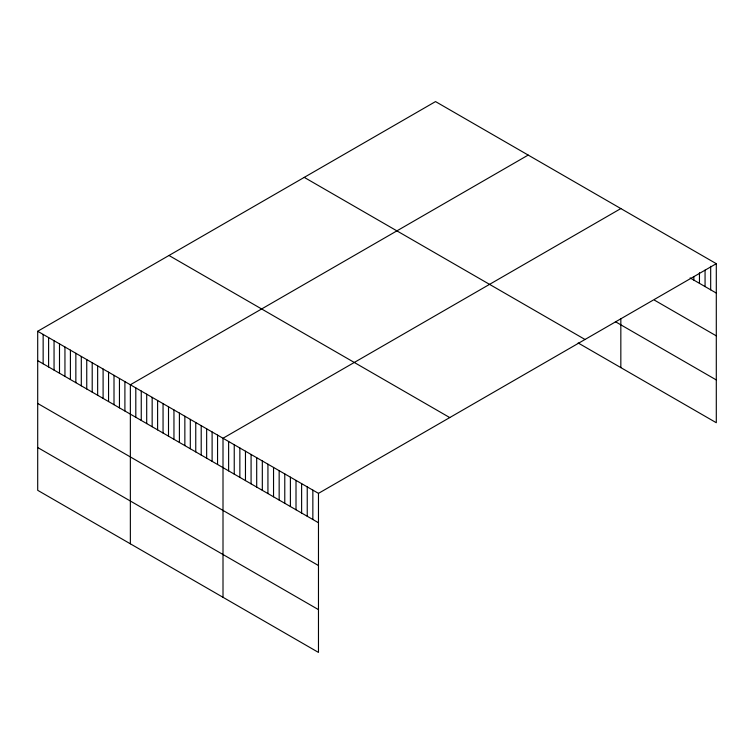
<?xml version="1.0" encoding="UTF-8"?>
<svg xmlns="http://www.w3.org/2000/svg" width="754" height="754" viewBox="0 0 754 754"><rect width="100%" height="100%" fill="white"/><g stroke="black" fill="none" stroke-linecap="round" stroke-linejoin="round"><path stroke-width="1.13" d="M37.7 331.27L318.471 493.37L318.471 652.417L37.7 490.317L37.7 331.27L435.529 101.583L716.3 263.683L716.3 422.73L578.148 342.966M528.186 155.079L130.357 384.757L130.357 543.813M620.844 208.566L223.005 438.253L223.005 597.3M318.471 493.37L716.3 263.683M690.099 277.934L716.3 293.07M654.529 300.196L716.3 335.86M615.387 321.685L716.3 379.941M304.248 177.379L585.019 339.479M168.981 255.474L449.752 417.575M37.7 360.648L318.471 522.748M37.7 403.447L318.471 565.538M37.7 447.527L318.471 609.628M710.683 266.313L710.683 289.828M705.065 270.13L705.065 286.586M699.458 272.76L699.458 283.344M693.84 276.567L693.84 280.102M620.834 318.527L620.834 367.622M312.853 490.128L312.853 519.506M307.236 486.886L307.236 516.264M301.619 483.644L301.619 513.022M296.011 480.402L296.011 509.779M290.394 477.159L290.394 506.547M284.776 473.917L284.776 503.304M279.159 470.675L279.159 500.062M273.542 467.433L273.542 496.82M267.934 464.191L267.934 493.578M262.317 460.948L262.317 490.336M256.699 457.706L256.699 487.093M251.082 454.464L251.082 483.851M245.465 451.222L245.465 480.609M239.857 447.98L239.857 477.367M234.24 444.737L234.24 474.125M228.622 441.495L228.622 470.882M217.557 435.105L217.557 464.492M212.11 431.957L212.11 461.344M206.653 428.819L206.653 458.196M201.205 425.671L201.205 455.048M195.757 422.523L195.757 451.9M190.31 419.375L190.31 448.762M184.853 416.227L184.853 445.614M179.405 413.079L179.405 442.466M173.957 409.931L173.957 439.318M168.5 406.783L168.5 436.17M163.053 403.644L163.053 433.022M157.605 400.497L157.605 429.874M152.157 397.349L152.157 426.736M146.7 394.201L146.7 423.588M141.252 391.053L141.252 420.44M135.805 387.905L135.805 417.292M124.9 381.618L124.9 410.996M119.452 378.47L119.452 407.848M114.005 375.322L114.005 404.709M108.557 372.174L108.557 401.562M103.1 369.026L103.1 398.414M97.652 365.878L97.652 395.266M92.205 362.731L92.205 392.118M86.748 359.592L86.748 388.97M81.3 356.444L81.3 385.822M75.852 353.296L75.852 382.674M70.405 350.148L70.405 379.535M64.948 347L64.948 376.387M59.5 343.852L59.5 373.239M54.052 340.704L54.052 370.091M48.605 337.566L48.605 366.944M43.148 334.418L43.148 363.796"/></g></svg>
